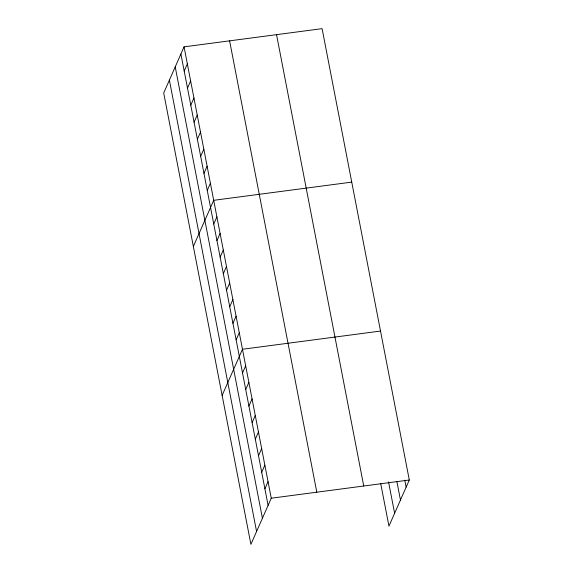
<?xml version="1.0" encoding="UTF-8"?>
<svg xmlns="http://www.w3.org/2000/svg" width="573" height="573" viewBox="0 0 573 573"><rect width="100%" height="100%" fill="white"/><g stroke="black" fill="none" stroke-linecap="round" stroke-linejoin="round"><path stroke-width="0.86" d="M184.055 46.85L163.706 92.998L250.902 544.35L271.251 498.209L184.055 46.85L322.098 28.65L409.294 480.002L388.945 526.15L380.694 483.469M184.191 71.059L187.35 63.904M187.486 88.113L190.644 80.951M190.78 105.167L193.939 98.004M194.075 122.214L197.234 115.058M197.37 139.268L200.529 132.105M200.665 156.314L203.823 149.159M203.959 173.368L207.118 166.213M207.254 190.422L210.413 183.26M193.352 246.454L213.708 200.314L351.743 182.114M213.743 224.022L216.902 216.859M216.938 240.567L220.096 233.412M220.139 257.119L223.298 249.964M223.334 273.672L226.493 266.509M226.536 290.217L229.687 283.062M229.73 306.77L232.889 299.607M232.925 323.315L236.083 316.16M236.126 339.868L239.285 332.712M222.131 395.406L242.479 349.258L380.522 331.058M242.522 372.966L245.674 365.81M245.717 389.518L248.875 382.356M248.911 406.071L252.07 398.908M252.113 422.616L255.264 415.461M255.307 439.169L258.466 432.006M258.502 455.714L261.66 448.559M261.703 472.267L264.862 465.104M264.898 488.819L268.057 481.657M271.251 498.209L409.294 480.002M404.789 480.195L406.135 487.165M396.931 481.735L400.463 500.028M388.558 481.929L394.618 513.286M276.544 34.659L363.74 486.011M229.608 40.848L316.805 492.2M180.903 54.012L268.1 505.365M175.223 66.876L262.42 518.228M169.379 80.127L256.575 531.486"/></g></svg>
